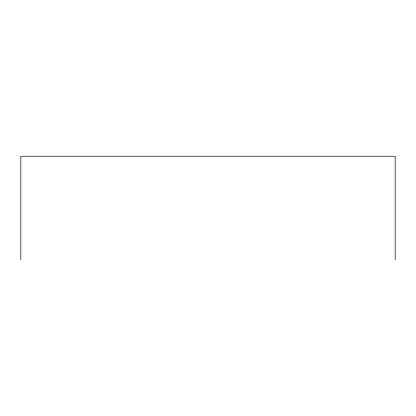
<?xml version="1.0" encoding="UTF-8"?>
<svg xmlns="http://www.w3.org/2000/svg" width="416" height="416" viewBox="0 0 416 416"><rect width="100%" height="100%" fill="white"/><g stroke="black" fill="none" stroke-linecap="round" stroke-linejoin="round"><path stroke-width="0.62" d="M395.2 259.766L395.2 156.234L20.8 156.234L20.8 259.766"/></g></svg>
